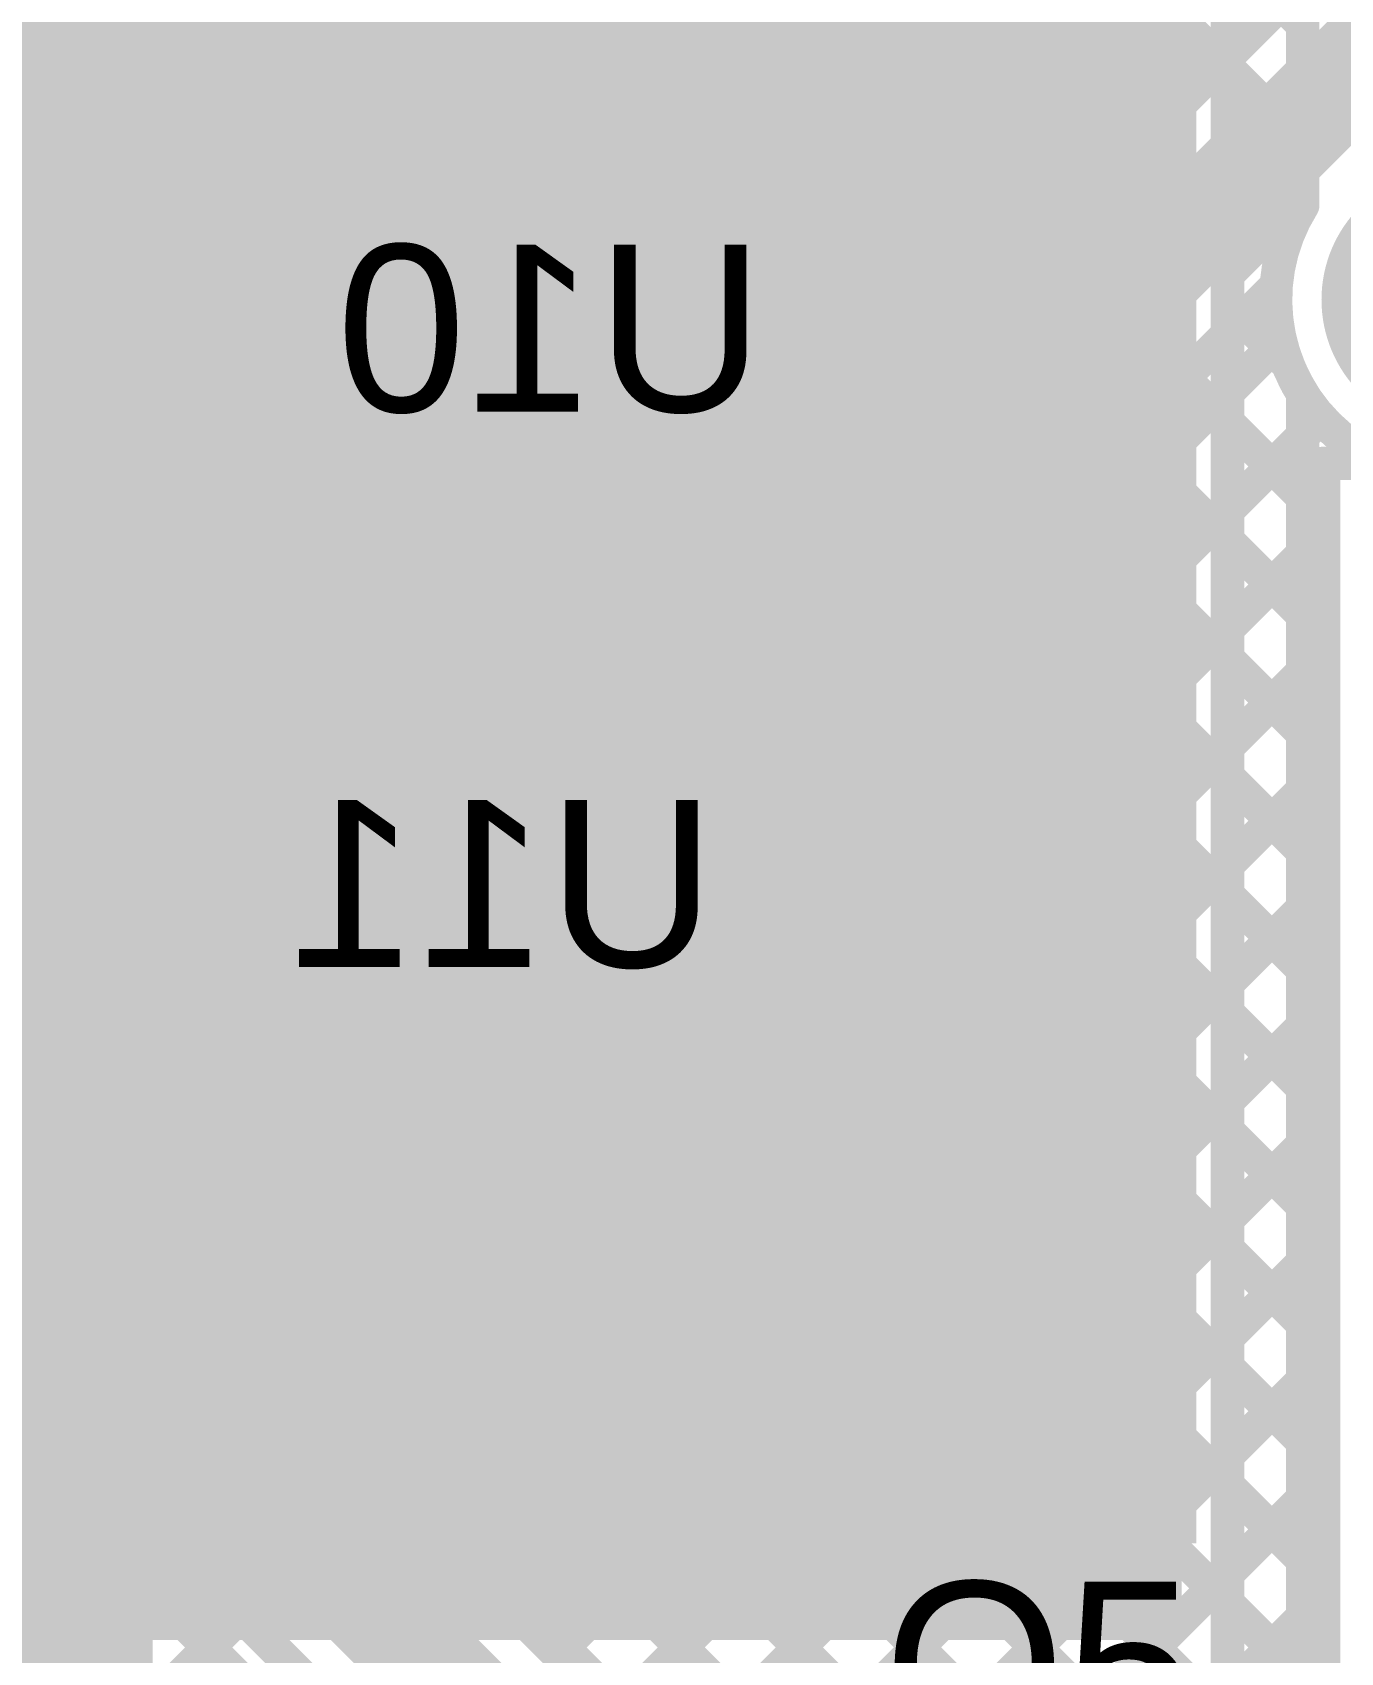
# Model space of a CAD drawing. Header units: millimetres. Extents: x 0 to 214, y 0 to 214.
# Drawn here: x 0.9809 to 1.2941, y 0.637 to 1.025 of the extents above; entities that cross this region are included whole.
import ezdxf

# ---------------------------------------------------------------- set-up
doc = ezdxf.new("R2010")
doc.units = ezdxf.units.MM
doc.header["$MEASUREMENT"] = 0
for name, color, linetype in [('BottomLayer', 5, 'Continuous'), ('BottomOverlay', 54, 'Continuous'), ('BottomPaste', 16, 'Continuous'), ('BottomSolder', 6, 'Continuous'), ('TopLayer', 1, 'Continuous'), ('TopOverlay', 2, 'Continuous'), ('TopPaste', 8, 'Continuous'), ('TopSolder', 216, 'Continuous'), ('ViaHoleLayer', 16, 'Continuous')]:
    doc.layers.add(name, color=color, linetype=linetype)
doc.styles.add('Arial', font='', dxfattribs={"height": 0.2})
doc.styles.get('Arial').set_extended_font_data('Arial')

# ---------------------------------------------------------------- blocks, each defined once
blk = doc.blocks.new('SOT_23_5_B_118')
at = {"layer": 'BottomLayer'}
for points in [[(-0.07283, 0.04921), (-0.02953, 0.04921), (-0.02953, 0.02559), (-0.07283, 0.02559)], [(0.02953, 0.04921), (0.07283, 0.04921), (0.07283, 0.02559), (0.02953, 0.02559)], [(-0.07283, 0.01181), (-0.02953, 0.01181), (-0.02953, -0.01181), (-0.07283, -0.01181)], [(-0.07283, -0.02559), (-0.02953, -0.02559), (-0.02953, -0.04921), (-0.07283, -0.04921)], [(0.02953, -0.02559), (0.07283, -0.02559), (0.07283, -0.04921), (0.02953, -0.04921)]]:
    blk.add_hatch(color=5, dxfattribs=at).paths.add_polyline_path(points)
at = {"layer": 'BottomPaste'}
for points in [[(-0.07283, 0.04921), (-0.02953, 0.04921), (-0.02953, 0.02559), (-0.07283, 0.02559)], [(0.02953, 0.04921), (0.07283, 0.04921), (0.07283, 0.02559), (0.02953, 0.02559)], [(-0.07283, 0.01181), (-0.02953, 0.01181), (-0.02953, -0.01181), (-0.07283, -0.01181)], [(-0.07283, -0.02559), (-0.02953, -0.02559), (-0.02953, -0.04921), (-0.07283, -0.04921)], [(0.02953, -0.02559), (0.07283, -0.02559), (0.07283, -0.04921), (0.02953, -0.04921)]]:
    blk.add_hatch(color=16, dxfattribs=at).paths.add_polyline_path(points)
at = {"layer": 'BottomSolder'}
for points in [[(-0.07683, 0.05321), (-0.02553, 0.05321), (-0.02553, 0.02159), (-0.07683, 0.02159)], [(0.02553, 0.05321), (0.07683, 0.05321), (0.07683, 0.02159), (0.02553, 0.02159)], [(-0.07683, 0.01581), (-0.02553, 0.01581), (-0.02553, -0.01581), (-0.07683, -0.01581)], [(-0.07683, -0.02159), (-0.02553, -0.02159), (-0.02553, -0.05321), (-0.07683, -0.05321)], [(0.02553, -0.02159), (0.07683, -0.02159), (0.07683, -0.05321), (0.02553, -0.05321)]]:
    blk.add_hatch(color=6, dxfattribs=at).paths.add_polyline_path(points)
at = {"layer": 'BottomOverlay', "const_width": 0.005}
for points in [[(0.02598, 0.0589), (-0.02945, 0.0589)], [(0.03465, 0.01646), (0.03465, -0.01732)], [(0.02598, -0.0589), (-0.02945, -0.0589)]]:
    blk.add_lwpolyline(points, dxfattribs=at)
at = {"layer": 'BottomOverlay'}
for points, const_width in [([(-0.0307, 0.0589, 1), (-0.0282, 0.0589, 1)], 0.0025), ([(0.02473, 0.0589, 1), (0.02723, 0.0589, 1)], 0.0025), ([(0.0334, 0.01646, 1), (0.0359, 0.01646, 1)], 0.0025), ([(0.0334, -0.01732, 1), (0.0359, -0.01732, 1)], 0.0025), ([(-0.0615, -0.0615, 1), (-0.06843, -0.0615, 1)], 0.01), ([(-0.07093, -0.0615, 1), (-0.06593, -0.0615, 1)], 0.005), ([(-0.064, -0.0615, 1), (-0.059, -0.0615, 1)], 0.005), ([(-0.0307, -0.0589, 1), (-0.0282, -0.0589, 1)], 0.0025), ([(0.02473, -0.0589, 1), (0.02723, -0.0589, 1)], 0.0025)]:
    blk.add_lwpolyline(points, format="xyb", close=True, dxfattribs=dict(at, const_width=const_width))
blk = doc.blocks.new('SOT_23_5_B_119')
at = {"layer": 'BottomLayer'}
for points in [[(-0.07283, 0.04921), (-0.02953, 0.04921), (-0.02953, 0.02559), (-0.07283, 0.02559)], [(0.02953, 0.04921), (0.07283, 0.04921), (0.07283, 0.02559), (0.02953, 0.02559)], [(-0.07283, 0.01181), (-0.02953, 0.01181), (-0.02953, -0.01181), (-0.07283, -0.01181)], [(-0.07283, -0.02559), (-0.02953, -0.02559), (-0.02953, -0.04921), (-0.07283, -0.04921)], [(0.02953, -0.02559), (0.07283, -0.02559), (0.07283, -0.04921), (0.02953, -0.04921)]]:
    blk.add_hatch(color=5, dxfattribs=at).paths.add_polyline_path(points)
at = {"layer": 'BottomPaste'}
for points in [[(-0.07283, 0.04921), (-0.02953, 0.04921), (-0.02953, 0.02559), (-0.07283, 0.02559)], [(0.02953, 0.04921), (0.07283, 0.04921), (0.07283, 0.02559), (0.02953, 0.02559)], [(-0.07283, 0.01181), (-0.02953, 0.01181), (-0.02953, -0.01181), (-0.07283, -0.01181)], [(-0.07283, -0.02559), (-0.02953, -0.02559), (-0.02953, -0.04921), (-0.07283, -0.04921)], [(0.02953, -0.02559), (0.07283, -0.02559), (0.07283, -0.04921), (0.02953, -0.04921)]]:
    blk.add_hatch(color=16, dxfattribs=at).paths.add_polyline_path(points)
at = {"layer": 'BottomSolder'}
for points in [[(-0.07683, 0.05321), (-0.02553, 0.05321), (-0.02553, 0.02159), (-0.07683, 0.02159)], [(0.02553, 0.05321), (0.07683, 0.05321), (0.07683, 0.02159), (0.02553, 0.02159)], [(-0.07683, 0.01581), (-0.02553, 0.01581), (-0.02553, -0.01581), (-0.07683, -0.01581)], [(-0.07683, -0.02159), (-0.02553, -0.02159), (-0.02553, -0.05321), (-0.07683, -0.05321)], [(0.02553, -0.02159), (0.07683, -0.02159), (0.07683, -0.05321), (0.02553, -0.05321)]]:
    blk.add_hatch(color=6, dxfattribs=at).paths.add_polyline_path(points)
at = {"layer": 'BottomOverlay', "const_width": 0.005}
for points in [[(0.02598, 0.0589), (-0.02945, 0.0589)], [(0.03465, 0.01646), (0.03465, -0.01732)], [(0.02598, -0.0589), (-0.02945, -0.0589)]]:
    blk.add_lwpolyline(points, dxfattribs=at)
at = {"layer": 'BottomOverlay'}
for points, const_width in [([(-0.0307, 0.0589, 1), (-0.0282, 0.0589, 1)], 0.0025), ([(0.02473, 0.0589, 1), (0.02723, 0.0589, 1)], 0.0025), ([(0.0334, 0.01646, 1), (0.0359, 0.01646, 1)], 0.0025), ([(0.0334, -0.01732, 1), (0.0359, -0.01732, 1)], 0.0025), ([(-0.0615, -0.0615, 1), (-0.06843, -0.0615, 1)], 0.01), ([(-0.07093, -0.0615, 1), (-0.06593, -0.0615, 1)], 0.005), ([(-0.064, -0.0615, 1), (-0.059, -0.0615, 1)], 0.005), ([(-0.0307, -0.0589, 1), (-0.0282, -0.0589, 1)], 0.0025), ([(0.02473, -0.0589, 1), (0.02723, -0.0589, 1)], 0.0025)]:
    blk.add_lwpolyline(points, format="xyb", close=True, dxfattribs=dict(at, const_width=const_width))
blk = doc.blocks.new('SOT_23_5_B_120')
at = {"layer": 'BottomLayer'}
for points in [[(-0.07283, 0.04921), (-0.02953, 0.04921), (-0.02953, 0.02559), (-0.07283, 0.02559)], [(0.02953, 0.04921), (0.07283, 0.04921), (0.07283, 0.02559), (0.02953, 0.02559)], [(-0.07283, 0.01181), (-0.02953, 0.01181), (-0.02953, -0.01181), (-0.07283, -0.01181)], [(-0.07283, -0.02559), (-0.02953, -0.02559), (-0.02953, -0.04921), (-0.07283, -0.04921)], [(0.02953, -0.02559), (0.07283, -0.02559), (0.07283, -0.04921), (0.02953, -0.04921)]]:
    blk.add_hatch(color=5, dxfattribs=at).paths.add_polyline_path(points)
at = {"layer": 'BottomPaste'}
for points in [[(-0.07283, 0.04921), (-0.02953, 0.04921), (-0.02953, 0.02559), (-0.07283, 0.02559)], [(0.02953, 0.04921), (0.07283, 0.04921), (0.07283, 0.02559), (0.02953, 0.02559)], [(-0.07283, 0.01181), (-0.02953, 0.01181), (-0.02953, -0.01181), (-0.07283, -0.01181)], [(-0.07283, -0.02559), (-0.02953, -0.02559), (-0.02953, -0.04921), (-0.07283, -0.04921)], [(0.02953, -0.02559), (0.07283, -0.02559), (0.07283, -0.04921), (0.02953, -0.04921)]]:
    blk.add_hatch(color=16, dxfattribs=at).paths.add_polyline_path(points)
at = {"layer": 'BottomSolder'}
for points in [[(-0.07683, 0.05321), (-0.02553, 0.05321), (-0.02553, 0.02159), (-0.07683, 0.02159)], [(0.02553, 0.05321), (0.07683, 0.05321), (0.07683, 0.02159), (0.02553, 0.02159)], [(-0.07683, 0.01581), (-0.02553, 0.01581), (-0.02553, -0.01581), (-0.07683, -0.01581)], [(-0.07683, -0.02159), (-0.02553, -0.02159), (-0.02553, -0.05321), (-0.07683, -0.05321)], [(0.02553, -0.02159), (0.07683, -0.02159), (0.07683, -0.05321), (0.02553, -0.05321)]]:
    blk.add_hatch(color=6, dxfattribs=at).paths.add_polyline_path(points)
at = {"layer": 'BottomOverlay', "const_width": 0.005}
for points in [[(0.02598, 0.0589), (-0.02945, 0.0589)], [(0.03465, 0.01646), (0.03465, -0.01732)], [(0.02598, -0.0589), (-0.02945, -0.0589)]]:
    blk.add_lwpolyline(points, dxfattribs=at)
at = {"layer": 'BottomOverlay'}
for points, const_width in [([(-0.0307, 0.0589, 1), (-0.0282, 0.0589, 1)], 0.0025), ([(0.02473, 0.0589, 1), (0.02723, 0.0589, 1)], 0.0025), ([(0.0334, 0.01646, 1), (0.0359, 0.01646, 1)], 0.0025), ([(0.0334, -0.01732, 1), (0.0359, -0.01732, 1)], 0.0025), ([(-0.0615, -0.0615, 1), (-0.06843, -0.0615, 1)], 0.01), ([(-0.07093, -0.0615, 1), (-0.06593, -0.0615, 1)], 0.005), ([(-0.064, -0.0615, 1), (-0.059, -0.0615, 1)], 0.005), ([(-0.0307, -0.0589, 1), (-0.0282, -0.0589, 1)], 0.0025), ([(0.02473, -0.0589, 1), (0.02723, -0.0589, 1)], 0.0025)]:
    blk.add_lwpolyline(points, format="xyb", close=True, dxfattribs=dict(at, const_width=const_width))
blk = doc.blocks.new('D2P___249')
at = {"layer": 'TopLayer'}
blk.add_hatch(color=1, dxfattribs=at).paths.add_polyline_path([(-0.225, 0.38504), (0.225, 0.38504), (0.225, 0.03504), (-0.225, 0.03504)])
at = {"layer": 'TopPaste'}
blk.add_hatch(color=8, dxfattribs=at).paths.add_polyline_path([(-0.225, 0.38504), (0.225, 0.38504), (0.225, 0.03504), (-0.225, 0.03504)])
at = {"layer": 'TopSolder'}
blk.add_hatch(color=216, dxfattribs=at).paths.add_polyline_path([(-0.229, 0.38904), (0.229, 0.38904), (0.229, 0.03104), (-0.229, 0.03104)])
blk = doc.blocks.new('PMEG045V100EPD_B_263')
at = {"layer": 'BottomOverlay'}
blk.add_hatch(color=54, dxfattribs=at).paths.add_polyline_path([(-0.084, 0.1879), (0.086, 0.1879), (0.086, 0.2909), (-0.084, 0.2909)])
at = {"layer": 'BottomOverlay', "const_width": 0.005}
for points in [[(-0.084, 0.291), (0.086, 0.291)], [(0.086, -0.08178), (0.086, 0.291)]]:
    blk.add_lwpolyline(points, dxfattribs=at)
at = {"layer": 'BottomOverlay', "const_width": 0.0025}
blk.add_lwpolyline([(0.08475, 0.291, 1), (0.08725, 0.291, 1)], format="xyb", close=True, dxfattribs=at)
blk.add_lwpolyline([(0.08475, 0.291, 1), (0.08725, 0.291, 1)], format="xyb", close=True, dxfattribs=at)

msp = doc.modelspace()

# ---------------------------------------------------------------- hatches: boundary and pattern name
at = {"layer": 'BottomLayer'}
h = msp.add_hatch(color=5, dxfattribs=at)
edge = h.paths.add_edge_path()
edge.add_arc((1.07154, 1.01477), 0.01181, 0, 360)
h = msp.add_hatch(color=5, dxfattribs=at)
edge = h.paths.add_edge_path()
edge.add_arc((1.321, 0.961), 0.0315, 0, 360)
h = msp.add_hatch(color=5, dxfattribs=at)
edge = h.paths.add_edge_path()
edge.add_arc((1.07154, 0.87827), 0.01181, 0, 360)
h = msp.add_hatch(color=5, dxfattribs=at)
edge = h.paths.add_edge_path()
edge.add_arc((1.07154, 0.74177), 0.01181, 0, 360)
at = {"layer": 'BottomSolder'}
h = msp.add_hatch(color=6, dxfattribs=at)
edge = h.paths.add_edge_path()
edge.add_arc((1.07154, 1.01477), 0.00991, 0, 360)
h = msp.add_hatch(color=6, dxfattribs=at)
edge = h.paths.add_edge_path()
edge.add_arc((1.07154, 0.87827), 0.00991, 0, 360)
h = msp.add_hatch(color=6, dxfattribs=at)
edge = h.paths.add_edge_path()
edge.add_arc((1.07154, 0.74177), 0.00991, 0, 360)
at = {"layer": 'TopLayer'}
msp.add_hatch(color=1, dxfattribs=at).paths.add_polyline_path([(0.896, 0.64), (1.256, 0.64), (1.256, 1.592), (0.896, 1.592)])
h = msp.add_hatch(color=1, dxfattribs=at)
edge = h.paths.add_edge_path()
edge.add_arc((1.07154, 1.01477), 0.01181, 0, 360)
h = msp.add_hatch(color=1, dxfattribs=at)
edge = h.paths.add_edge_path()
edge.add_arc((1.321, 0.961), 0.0315, 0, 360)
h = msp.add_hatch(color=1, dxfattribs=at)
edge = h.paths.add_edge_path()
edge.add_arc((1.07154, 0.87827), 0.01181, 0, 360)
h = msp.add_hatch(color=1, dxfattribs=at)
edge = h.paths.add_edge_path()
edge.add_arc((1.07154, 0.74177), 0.01181, 0, 360)
at = {"layer": 'TopSolder'}
h = msp.add_hatch(color=216, dxfattribs=at)
edge = h.paths.add_edge_path()
edge.add_arc((1.07154, 1.01477), 0.00991, 0, 360)
h = msp.add_hatch(color=216, dxfattribs=at)
edge = h.paths.add_edge_path()
edge.add_arc((1.07154, 0.87827), 0.00991, 0, 360)
h = msp.add_hatch(color=216, dxfattribs=at)
edge = h.paths.add_edge_path()
edge.add_arc((1.07154, 0.74177), 0.00991, 0, 360)
at = {"layer": 'ViaHoleLayer'}
h = msp.add_hatch(color=16, dxfattribs=at)
edge = h.paths.add_edge_path()
edge.add_arc((1.07154, 1.01477), 0.00591, 0, 360)
h = msp.add_hatch(color=16, dxfattribs=at)
edge = h.paths.add_edge_path()
edge.add_arc((1.07154, 0.87827), 0.00591, 0, 360)
h = msp.add_hatch(color=16, dxfattribs=at)
edge = h.paths.add_edge_path()
edge.add_arc((1.07154, 0.74177), 0.00591, 0, 360)

# ---------------------------------------------------------------- linework, layer by layer
at = {"layer": 'BottomLayer'}
for points, const_width in [([(1.09618, 1.02247), (1.5525, 1.47879)], 0.008), ([(1.05898, 0.95698), (1.5525, 1.45051)], 0.008), ([(1.06094, 0.93917), (1.5525, 1.43073)], 0.008), ([(1.07067, 0.91567), (1.576, 1.421)], 0.025), ([(1.08731, 0.89907), (1.5926, 1.40437)], 0.008), ([(1.09709, 0.88196), (1.6045, 1.38937)], 0.008), ([(1.05898, 0.81556), (1.6045, 1.36108)], 0.008), ([(1.06089, 0.77989), (1.628, 1.347)], 0.025), ([(1.05898, 0.81121), (1.6045, 1.35673)], 0.008), ([(0.98114, 0.76953), (0.98114, 1.13517)], 0.012), ([(1.11432, 1.05609), (1.14609, 1.02432)], 0.008), ([(1.23589, 1.04766), (1.26566, 1.01789)], 0.008), ([(1.10018, 1.04195), (1.13195, 1.01018)], 0.008), ([(1.22175, 1.03352), (1.25152, 1.00375)], 0.008), ([(1.02632, 1.01477), (1.07154, 1.01477)], 0.02), ([(1.09729, 1.01656), (1.11781, 0.99604)], 0.008), ([(1.20761, 1.01938), (1.23738, 0.98961)], 0.008), ([(1.02632, 0.99296), (1.02632, 1.01477)], 0.01), ([(1.07154, 1.01477), (1.09335, 1.01477)], 0.01), ([(1.07154, 0.99296), (1.07154, 1.01477)], 0.01), ([(1.19347, 1.00523), (1.22323, 0.97547)], 0.008), ([(1.08941, 0.99615), (1.10366, 0.9819)], 0.008), ([(1.0496, 0.97589), (1.06384, 0.99013)], 0.008), ([(1.17932, 0.99109), (1.20909, 0.96132)], 0.008), ([(0.99814, 0.98896), (1.06198, 0.98896)], 0.008), ([(0.99814, 0.981), (1.0061, 0.98896)], 0.008), ([(0.99814, 0.97589), (0.99814, 0.98896)], 0.008), ([(1.01175, 0.98896), (1.02482, 0.97589)], 0.008), ([(1.02131, 0.97589), (1.03439, 0.98896)], 0.008), ([(1.04003, 0.98896), (1.05311, 0.97589)], 0.008), ([(1.06809, 0.98919), (1.08952, 0.96776)], 0.008), ([(0.99814, 0.97589), (1.05898, 0.97589)], 0.008), ([(1.05311, 0.97589), (1.05898, 0.97002)], 0.008), ([(1.05898, 0.93917), (1.05898, 0.97589)], 0.008), ([(1.16518, 0.97695), (1.19495, 0.94718)], 0.008), ([(1.05898, 0.97002), (1.07538, 0.95361)], 0.008), ([(1.08029, 0.76605), (1.27864, 0.96441)], 0.008), ([(1.15104, 0.96281), (1.18081, 0.93304)], 0.008), ([(1.27061, 0.95638), (1.2814, 0.94559)], 0.008), ([(1.08903, 0.76076), (1.27961, 0.95135)], 0.008), ([(1.1369, 0.94866), (1.16666, 0.9189)], 0.008), ([(1.05898, 0.94173), (1.06124, 0.93947)], 0.008), ([(1.25647, 0.94223), (1.285, 0.9137)], 0.008), ([(1.285, 0.61391), (1.285, 0.93842)], 0.008), ([(1.12276, 0.93452), (1.15252, 0.90476)], 0.008), ([(1.09733, 0.74078), (1.285, 0.92845)], 0.008), ([(1.24232, 0.92809), (1.285, 0.88542)], 0.008), ([(1.02632, 0.91567), (1.07067, 0.91567)], 0.025), ([(1.10861, 0.92038), (1.13838, 0.89061)], 0.008), ([(1.22818, 0.91395), (1.285, 0.85713)], 0.008), ([(1.09447, 0.90624), (1.12424, 0.87647)], 0.008), ([(1.06404, 0.6792), (1.285, 0.90016)], 0.008), ([(1.21404, 0.89981), (1.285, 0.82885)], 0.008), ([(1.1999, 0.88566), (1.285, 0.80056)], 0.008), ([(1.02632, 0.87827), (1.07154, 0.87827)], 0.02), ([(1.02632, 0.85646), (1.02632, 0.87827)], 0.01), ([(1.07154, 0.87827), (1.09335, 0.87827)], 0.01), ([(1.07154, 0.85646), (1.07154, 0.87827)], 0.01), ([(1.09718, 0.87525), (1.1101, 0.86233)], 0.008), ([(1.07818, 0.66506), (1.285, 0.87188)], 0.008), ([(1.18576, 0.87152), (1.285, 0.77228)], 0.008), ([(1.06198, 0.85388), (1.08181, 0.83405)], 0.008), ([(1.08674, 0.85741), (1.09595, 0.84819)], 0.008), ([(1.17161, 0.85738), (1.285, 0.74399)], 0.008), ([(0.99814, 0.85246), (1.06198, 0.85246)], 0.008), ([(0.99814, 0.83958), (1.01102, 0.85246)], 0.008), ([(0.99814, 0.83939), (0.99814, 0.85246)], 0.008), ([(1.00683, 0.85246), (1.0199, 0.83939)], 0.008), ([(1.02623, 0.83939), (1.03931, 0.85246)], 0.008), ([(1.03511, 0.85246), (1.04819, 0.83939)], 0.008), ([(1.05452, 0.83939), (1.06786, 0.85272)], 0.008), ([(1.09232, 0.65091), (1.285, 0.84359)], 0.008), ([(1.15747, 0.84324), (1.285, 0.71571)], 0.008), ([(0.99814, 0.83939), (1.05898, 0.83939)], 0.008), ([(1.05898, 0.81121), (1.05898, 0.83939)], 0.008), ([(1.05898, 0.8286), (1.06767, 0.8199)], 0.008), ([(1.14333, 0.8291), (1.285, 0.68743)], 0.008), ([(1.10646, 0.63677), (1.285, 0.81531)], 0.008), ([(1.12919, 0.81495), (1.285, 0.65914)], 0.008), ([(1.11505, 0.80081), (1.285, 0.63086)], 0.008), ([(1.02704, 0.77989), (1.06089, 0.77989)], 0.025), ([(1.1009, 0.78667), (1.27933, 0.60824)], 0.008), ([(1.1206, 0.62263), (1.285, 0.78703)], 0.008), ([(1.02632, 0.77917), (1.02704, 0.77989)], 0.015), ([(1.08676, 0.77253), (1.26519, 0.5941)], 0.008), ([(0.95613, 0.74452), (0.98114, 0.76953)], 0.012), ([(1.13475, 0.60849), (1.285, 0.75874)], 0.008), ([(0.96817, 0.73252), (0.99067, 0.75501)], 0.008), ([(0.99067, 0.71596), (0.99067, 0.75501)], 0.008), ([(0.93592, 0.6925), (0.99067, 0.74725)], 0.008), ([(1.02632, 0.74177), (1.07154, 0.74177)], 0.02), ([(0.97676, 0.74111), (0.99067, 0.7272)], 0.008), ([(0.99467, 0.74177), (1.02632, 0.74177)], 0.01), ([(1.02632, 0.71996), (1.02632, 0.74177)], 0.01), ([(1.07154, 0.74177), (1.09335, 0.74177)], 0.01), ([(1.07154, 0.71996), (1.07154, 0.74177)], 0.01), ([(1.09635, 0.73465), (1.25105, 0.57996)], 0.008), ([(1.14889, 0.59435), (1.285, 0.73046)], 0.008), ([(0.96127, 0.72831), (0.99708, 0.6925)], 0.008), ([(0.9642, 0.6925), (0.99067, 0.71897)], 0.008), ([(1.08371, 0.71901), (1.2369, 0.56582)], 0.008), ([(0.99067, 0.71596), (1.06198, 0.71596)], 0.008), ([(0.99248, 0.6925), (1.01594, 0.71596)], 0.008), ([(1.00191, 0.71596), (1.02537, 0.6925)], 0.008), ([(1.02077, 0.6925), (1.04423, 0.71596)], 0.008), ([(1.03019, 0.71596), (1.20862, 0.53753)], 0.008), ([(1.04799, 0.69144), (1.07253, 0.71598)], 0.008), ([(1.05848, 0.71596), (1.22276, 0.55167)], 0.008), ([(1.16303, 0.5802), (1.285, 0.70217)], 0.008), ([(0.92773, 0.6925), (1.041, 0.6925)], 0.008), ([(1.05763, 0.6856), (1.18162, 0.56162)], 0.008), ([(0.918, 0.669), (1.041, 0.669)], 0.025), ([(1.041, 0.669), (1.165, 0.545)], 0.025), ([(1.17717, 0.56606), (1.285, 0.67389)], 0.008), ([(0.918, 0.6455), (1.03127, 0.6455)], 0.008), ([(0.95668, 0.60012), (1.00205, 0.6455)], 0.008), ([(0.98496, 0.60012), (1.03034, 0.6455)], 0.008), ([(0.98751, 0.6455), (1.15205, 0.48096)], 0.008), ([(1.0158, 0.6455), (1.16619, 0.4951)], 0.008), ([(1.03127, 0.6455), (1.14838, 0.52838)], 0.008), ([(1.18819, 0.5488), (1.285, 0.6456)], 0.008)]:
    msp.add_lwpolyline(points, dxfattribs=dict(at, const_width=const_width))
at = {"layer": 'BottomLayer', "const_width": 0.008}
for points in [[(1.0902, 1.03261, -0.193129), (1.09735, 1.01477)], [(1.09735, 1.01477, -0.530344), (1.06198, 0.9908)], [(1.285, 0.93842, -0.161501), (1.27864, 0.96441)], [(1.0871, 0.89887, -0.235173), (1.09735, 0.87827)], [(1.09735, 0.87827, -0.530344), (1.06198, 0.8543)], [(1.08029, 0.76605, -0.316222), (1.09735, 0.74177)], [(1.09735, 0.74177, -0.530344), (1.06198, 0.7178)], [(1.041, 0.6925, -0.198912), (1.05762, 0.68562)], [(1.041, 0.6925, -0.199188), (1.05763, 0.6856)]]:
    msp.add_lwpolyline(points, format="xyb", dxfattribs=at)
at = {"layer": 'BottomLayer'}
for points, const_width in [([(1.14409, 1.02432, 1), (1.14809, 1.02432, 1)], 0.004), ([(1.02132, 1.01477, 1), (1.03132, 1.01477, 1)], 0.01), ([(1.06654, 1.01477, 1), (1.07654, 1.01477, 1)], 0.01), ([(1.09418, 1.02247, 1), (1.09818, 1.02247, 1)], 0.004), ([(1.09529, 1.01656, 1), (1.09929, 1.01656, 1)], 0.004), ([(1.20561, 1.01938, 1), (1.20961, 1.01938, 1)], 0.004), ([(1.26366, 1.01789, 1), (1.26766, 1.01789, 1)], 0.004), ([(1.02382, 1.01477, 1), (1.02882, 1.01477, 1)], 0.005), ([(1.06904, 1.01477, 1), (1.07404, 1.01477, 1)], 0.005), ([(1.06904, 1.01477, 1), (1.07404, 1.01477, 1)], 0.005), ([(1.09085, 1.01477, 1), (1.09585, 1.01477, 1)], 0.005), ([(1.09535, 1.01477, 1), (1.09935, 1.01477, 1)], 0.004), ([(1.09535, 1.01477, 1), (1.09935, 1.01477, 1)], 0.004), ([(1.12995, 1.01018, 1), (1.13395, 1.01018, 1)], 0.004), ([(1.19147, 1.00523, 1), (1.19547, 1.00523, 1)], 0.004), ([(1.24952, 1.00375, 1), (1.25352, 1.00375, 1)], 0.004), ([(1.02382, 0.99296, 1), (1.02882, 0.99296, 1)], 0.005), ([(1.06904, 0.99296, 1), (1.07404, 0.99296, 1)], 0.005), ([(1.08741, 0.99615, 1), (1.09141, 0.99615, 1)], 0.004), ([(1.11581, 0.99604, 1), (1.11981, 0.99604, 1)], 0.004), ([(1.05998, 0.9908, 1), (1.06398, 0.9908, 1)], 0.004), ([(1.06184, 0.99013, 1), (1.06584, 0.99013, 1)], 0.004), ([(1.17732, 0.99109, 1), (1.18132, 0.99109, 1)], 0.004), ([(1.23538, 0.98961, 1), (1.23938, 0.98961, 1)], 0.004), ([(0.99614, 0.98896, 1), (1.00014, 0.98896, 1)], 0.004), ([(0.99614, 0.98896, 1), (1.00014, 0.98896, 1)], 0.004), ([(1.0041, 0.98896, 1), (1.0081, 0.98896, 1)], 0.004), ([(1.00975, 0.98896, 1), (1.01375, 0.98896, 1)], 0.004), ([(1.03239, 0.98896, 1), (1.03639, 0.98896, 1)], 0.004), ([(1.03803, 0.98896, 1), (1.04203, 0.98896, 1)], 0.004), ([(1.05998, 0.98896, 1), (1.06398, 0.98896, 1)], 0.004), ([(1.06609, 0.98919, 1), (1.07009, 0.98919, 1)], 0.004), ([(1.10166, 0.9819, 1), (1.10566, 0.9819, 1)], 0.004), ([(0.99614, 0.981, 1), (1.00014, 0.981, 1)], 0.004), ([(0.99614, 0.97589, 1), (1.00014, 0.97589, 1)], 0.004), ([(0.99614, 0.97589, 1), (1.00014, 0.97589, 1)], 0.004), ([(1.01931, 0.97589, 1), (1.02331, 0.97589, 1)], 0.004), ([(1.02282, 0.97589, 1), (1.02682, 0.97589, 1)], 0.004), ([(1.0476, 0.97589, 1), (1.0516, 0.97589, 1)], 0.004), ([(1.05111, 0.97589, 1), (1.05511, 0.97589, 1)], 0.004), ([(1.05111, 0.97589, 1), (1.05511, 0.97589, 1)], 0.004), ([(1.05698, 0.97589, 1), (1.06098, 0.97589, 1)], 0.004), ([(1.05698, 0.97589, 1), (1.06098, 0.97589, 1)], 0.004), ([(1.16318, 0.97695, 1), (1.16718, 0.97695, 1)], 0.004), ([(1.22123, 0.97547, 1), (1.22523, 0.97547, 1)], 0.004), ([(1.05698, 0.97002, 1), (1.06098, 0.97002, 1)], 0.004), ([(1.05698, 0.97002, 1), (1.06098, 0.97002, 1)], 0.004), ([(1.08752, 0.96776, 1), (1.09152, 0.96776, 1)], 0.004), ([(1.14904, 0.96281, 1), (1.15304, 0.96281, 1)], 0.004), ([(1.27664, 0.96441, 1), (1.28064, 0.96441, 1)], 0.004), ([(1.27664, 0.96441, 1), (1.28064, 0.96441, 1)], 0.004), ([(1.20709, 0.96132, 1), (1.21109, 0.96132, 1)], 0.004), ([(1.05698, 0.95698, 1), (1.06098, 0.95698, 1)], 0.004), ([(1.26861, 0.95638, 1), (1.27261, 0.95638, 1)], 0.004), ([(1.07338, 0.95361, 1), (1.07738, 0.95361, 1)], 0.004), ([(1.27761, 0.95135, 1), (1.28161, 0.95135, 1)], 0.004), ([(1.1349, 0.94866, 1), (1.1389, 0.94866, 1)], 0.004), ([(1.19295, 0.94718, 1), (1.19695, 0.94718, 1)], 0.004), ([(1.2794, 0.94559, 1), (1.2834, 0.94559, 1)], 0.004), ([(1.05698, 0.94173, 1), (1.06098, 0.94173, 1)], 0.004), ([(1.05698, 0.93917, 1), (1.06098, 0.93917, 1)], 0.004), ([(1.05894, 0.93917, 1), (1.06294, 0.93917, 1)], 0.004), ([(1.05924, 0.93947, 1), (1.06324, 0.93947, 1)], 0.004), ([(1.25447, 0.94223, 1), (1.25847, 0.94223, 1)], 0.004), ([(1.283, 0.93842, 1), (1.287, 0.93842, 1)], 0.004), ([(1.283, 0.93842, 1), (1.287, 0.93842, 1)], 0.004), ([(1.12076, 0.93452, 1), (1.12476, 0.93452, 1)], 0.004), ([(1.17881, 0.93304, 1), (1.18281, 0.93304, 1)], 0.004), ([(1.24032, 0.92809, 1), (1.24432, 0.92809, 1)], 0.004), ([(1.283, 0.92845, 1), (1.287, 0.92845, 1)], 0.004), ([(1.02007, 0.91567, 1), (1.03257, 0.91567, 1)], 0.0125), ([(1.06442, 0.91567, 1), (1.07692, 0.91567, 1)], 0.0125), ([(1.06442, 0.91567, 1), (1.07692, 0.91567, 1)], 0.0125), ([(1.10661, 0.92038, 1), (1.11061, 0.92038, 1)], 0.004), ([(1.16466, 0.9189, 1), (1.16866, 0.9189, 1)], 0.004), ([(1.22618, 0.91395, 1), (1.23018, 0.91395, 1)], 0.004), ([(1.283, 0.9137, 1), (1.287, 0.9137, 1)], 0.004), ([(1.09247, 0.90624, 1), (1.09647, 0.90624, 1)], 0.004), ([(1.15052, 0.90476, 1), (1.15452, 0.90476, 1)], 0.004), ([(1.283, 0.90016, 1), (1.287, 0.90016, 1)], 0.004), ([(1.0851, 0.89887, 1), (1.0891, 0.89887, 1)], 0.004), ([(1.08531, 0.89907, 1), (1.08931, 0.89907, 1)], 0.004), ([(1.21204, 0.89981, 1), (1.21604, 0.89981, 1)], 0.004), ([(1.13638, 0.89061, 1), (1.14038, 0.89061, 1)], 0.004), ([(1.1979, 0.88566, 1), (1.2019, 0.88566, 1)], 0.004), ([(1.283, 0.88542, 1), (1.287, 0.88542, 1)], 0.004), ([(1.02132, 0.87827, 1), (1.03132, 0.87827, 1)], 0.01), ([(1.06654, 0.87827, 1), (1.07654, 0.87827, 1)], 0.01), ([(1.09509, 0.88196, 1), (1.09909, 0.88196, 1)], 0.004), ([(1.02382, 0.87827, 1), (1.02882, 0.87827, 1)], 0.005), ([(1.06904, 0.87827, 1), (1.07404, 0.87827, 1)], 0.005), ([(1.06904, 0.87827, 1), (1.07404, 0.87827, 1)], 0.005), ([(1.09085, 0.87827, 1), (1.09585, 0.87827, 1)], 0.005), ([(1.09535, 0.87827, 1), (1.09935, 0.87827, 1)], 0.004), ([(1.09535, 0.87827, 1), (1.09935, 0.87827, 1)], 0.004), ([(1.09518, 0.87525, 1), (1.09918, 0.87525, 1)], 0.004), ([(1.12224, 0.87647, 1), (1.12624, 0.87647, 1)], 0.004), ([(1.18376, 0.87152, 1), (1.18776, 0.87152, 1)], 0.004), ([(1.283, 0.87188, 1), (1.287, 0.87188, 1)], 0.004), ([(1.1081, 0.86233, 1), (1.1121, 0.86233, 1)], 0.004), ([(1.02382, 0.85646, 1), (1.02882, 0.85646, 1)], 0.005), ([(1.06904, 0.85646, 1), (1.07404, 0.85646, 1)], 0.005), ([(1.05998, 0.8543, 1), (1.06398, 0.8543, 1)], 0.004), ([(1.05998, 0.85388, 1), (1.06398, 0.85388, 1)], 0.004), ([(1.08474, 0.85741, 1), (1.08874, 0.85741, 1)], 0.004), ([(1.16961, 0.85738, 1), (1.17361, 0.85738, 1)], 0.004), ([(1.283, 0.85713, 1), (1.287, 0.85713, 1)], 0.004), ([(0.99614, 0.85246, 1), (1.00014, 0.85246, 1)], 0.004), ([(0.99614, 0.85246, 1), (1.00014, 0.85246, 1)], 0.004), ([(1.00483, 0.85246, 1), (1.00883, 0.85246, 1)], 0.004), ([(1.00902, 0.85246, 1), (1.01302, 0.85246, 1)], 0.004), ([(1.03311, 0.85246, 1), (1.03711, 0.85246, 1)], 0.004), ([(1.03731, 0.85246, 1), (1.04131, 0.85246, 1)], 0.004), ([(1.05998, 0.85246, 1), (1.06398, 0.85246, 1)], 0.004), ([(1.06586, 0.85272, 1), (1.06986, 0.85272, 1)], 0.004), ([(1.09395, 0.84819, 1), (1.09795, 0.84819, 1)], 0.004), ([(1.15547, 0.84324, 1), (1.15947, 0.84324, 1)], 0.004), ([(1.283, 0.84359, 1), (1.287, 0.84359, 1)], 0.004), ([(0.99614, 0.83958, 1), (1.00014, 0.83958, 1)], 0.004), ([(0.99614, 0.83939, 1), (1.00014, 0.83939, 1)], 0.004), ([(0.99614, 0.83939, 1), (1.00014, 0.83939, 1)], 0.004), ([(1.0179, 0.83939, 1), (1.0219, 0.83939, 1)], 0.004), ([(1.02423, 0.83939, 1), (1.02823, 0.83939, 1)], 0.004), ([(1.04619, 0.83939, 1), (1.05019, 0.83939, 1)], 0.004), ([(1.05252, 0.83939, 1), (1.05652, 0.83939, 1)], 0.004), ([(1.05698, 0.83939, 1), (1.06098, 0.83939, 1)], 0.004), ([(1.05698, 0.83939, 1), (1.06098, 0.83939, 1)], 0.004), ([(1.07981, 0.83405, 1), (1.08381, 0.83405, 1)], 0.004), ([(1.05698, 0.8286, 1), (1.06098, 0.8286, 1)], 0.004), ([(1.14133, 0.8291, 1), (1.14533, 0.8291, 1)], 0.004), ([(1.283, 0.82885, 1), (1.287, 0.82885, 1)], 0.004), ([(1.06567, 0.8199, 1), (1.06967, 0.8199, 1)], 0.004), ([(1.05698, 0.81556, 1), (1.06098, 0.81556, 1)], 0.004), ([(1.12719, 0.81495, 1), (1.13119, 0.81495, 1)], 0.004), ([(1.283, 0.81531, 1), (1.287, 0.81531, 1)], 0.004), ([(1.05698, 0.81121, 1), (1.06098, 0.81121, 1)], 0.004), ([(1.05698, 0.81121, 1), (1.06098, 0.81121, 1)], 0.004), ([(1.11305, 0.80081, 1), (1.11705, 0.80081, 1)], 0.004), ([(1.283, 0.80056, 1), (1.287, 0.80056, 1)], 0.004), ([(1.02079, 0.77989, 1), (1.03329, 0.77989, 1)], 0.0125), ([(1.05464, 0.77989, 1), (1.06714, 0.77989, 1)], 0.0125), ([(1.05464, 0.77989, 1), (1.06714, 0.77989, 1)], 0.0125), ([(1.0989, 0.78667, 1), (1.1029, 0.78667, 1)], 0.004), ([(1.283, 0.78703, 1), (1.287, 0.78703, 1)], 0.004), ([(1.02257, 0.77917, 1), (1.03007, 0.77917, 1)], 0.0075), ([(1.02329, 0.77989, 1), (1.03079, 0.77989, 1)], 0.0075), ([(1.08476, 0.77253, 1), (1.08876, 0.77253, 1)], 0.004), ([(1.283, 0.77228, 1), (1.287, 0.77228, 1)], 0.004), ([(0.97814, 0.76953, 1), (0.98414, 0.76953, 1)], 0.006), ([(0.97814, 0.76953, 1), (0.98414, 0.76953, 1)], 0.006), ([(1.07829, 0.76605, 1), (1.08229, 0.76605, 1)], 0.004), ([(1.07829, 0.76605, 1), (1.08229, 0.76605, 1)], 0.004), ([(1.08703, 0.76076, 1), (1.09103, 0.76076, 1)], 0.004), ([(1.283, 0.75874, 1), (1.287, 0.75874, 1)], 0.004), ([(0.98867, 0.75501, 1), (0.99267, 0.75501, 1)], 0.004), ([(0.98867, 0.75501, 1), (0.99267, 0.75501, 1)], 0.004), ([(0.98867, 0.74725, 1), (0.99267, 0.74725, 1)], 0.004), ([(1.02132, 0.74177, 1), (1.03132, 0.74177, 1)], 0.01), ([(1.06654, 0.74177, 1), (1.07654, 0.74177, 1)], 0.01), ([(0.99217, 0.74177, 1), (0.99717, 0.74177, 1)], 0.005), ([(1.02382, 0.74177, 1), (1.02882, 0.74177, 1)], 0.005), ([(1.02382, 0.74177, 1), (1.02882, 0.74177, 1)], 0.005), ([(1.06904, 0.74177, 1), (1.07404, 0.74177, 1)], 0.005), ([(1.06904, 0.74177, 1), (1.07404, 0.74177, 1)], 0.005), ([(1.09085, 0.74177, 1), (1.09585, 0.74177, 1)], 0.005), ([(1.09535, 0.74177, 1), (1.09935, 0.74177, 1)], 0.004), ([(1.09535, 0.74177, 1), (1.09935, 0.74177, 1)], 0.004), ([(1.283, 0.74399, 1), (1.287, 0.74399, 1)], 0.004), ([(1.09533, 0.74078, 1), (1.09933, 0.74078, 1)], 0.004), ([(1.09435, 0.73465, 1), (1.09835, 0.73465, 1)], 0.004), ([(1.283, 0.73046, 1), (1.287, 0.73046, 1)], 0.004), ([(0.98867, 0.7272, 1), (0.99267, 0.7272, 1)], 0.004), ([(0.98867, 0.71897, 1), (0.99267, 0.71897, 1)], 0.004), ([(1.02382, 0.71996, 1), (1.02882, 0.71996, 1)], 0.005), ([(1.05998, 0.7178, 1), (1.06398, 0.7178, 1)], 0.004), ([(1.06904, 0.71996, 1), (1.07404, 0.71996, 1)], 0.005), ([(1.08171, 0.71901, 1), (1.08571, 0.71901, 1)], 0.004), ([(0.98867, 0.71596, 1), (0.99267, 0.71596, 1)], 0.004), ([(0.98867, 0.71596, 1), (0.99267, 0.71596, 1)], 0.004), ([(0.99991, 0.71596, 1), (1.00391, 0.71596, 1)], 0.004), ([(1.01394, 0.71596, 1), (1.01794, 0.71596, 1)], 0.004), ([(1.02819, 0.71596, 1), (1.03219, 0.71596, 1)], 0.004), ([(1.04223, 0.71596, 1), (1.04623, 0.71596, 1)], 0.004), ([(1.05648, 0.71596, 1), (1.06048, 0.71596, 1)], 0.004), ([(1.05998, 0.71596, 1), (1.06398, 0.71596, 1)], 0.004), ([(1.07053, 0.71598, 1), (1.07453, 0.71598, 1)], 0.004), ([(1.283, 0.71571, 1), (1.287, 0.71571, 1)], 0.004), ([(1.283, 0.70217, 1), (1.287, 0.70217, 1)], 0.004), ([(0.99048, 0.6925, 1), (0.99448, 0.6925, 1)], 0.004), ([(0.99508, 0.6925, 1), (0.99908, 0.6925, 1)], 0.004), ([(1.01877, 0.6925, 1), (1.02277, 0.6925, 1)], 0.004), ([(1.02337, 0.6925, 1), (1.02737, 0.6925, 1)], 0.004), ([(1.039, 0.6925, 1), (1.043, 0.6925, 1)], 0.004), ([(1.039, 0.6925, 1), (1.043, 0.6925, 1)], 0.004), ([(1.039, 0.6925, 1), (1.043, 0.6925, 1)], 0.004), ([(1.04599, 0.69144, 1), (1.04999, 0.69144, 1)], 0.004), ([(1.283, 0.68743, 1), (1.287, 0.68743, 1)], 0.004), ([(1.05562, 0.68562, 1), (1.05962, 0.68562, 1)], 0.004), ([(1.05563, 0.6856, 1), (1.05963, 0.6856, 1)], 0.004), ([(1.05563, 0.6856, 1), (1.05963, 0.6856, 1)], 0.004), ([(1.06204, 0.6792, 1), (1.06604, 0.6792, 1)], 0.004), ([(1.03475, 0.669, 1), (1.04725, 0.669, 1)], 0.0125), ([(1.03475, 0.669, 1), (1.04725, 0.669, 1)], 0.0125), ([(1.283, 0.67389, 1), (1.287, 0.67389, 1)], 0.004), ([(1.07618, 0.66506, 1), (1.08018, 0.66506, 1)], 0.004), ([(1.283, 0.65914, 1), (1.287, 0.65914, 1)], 0.004), ([(1.09032, 0.65091, 1), (1.09432, 0.65091, 1)], 0.004), ([(0.98551, 0.6455, 1), (0.98951, 0.6455, 1)], 0.004), ([(1.00005, 0.6455, 1), (1.00405, 0.6455, 1)], 0.004), ([(1.0138, 0.6455, 1), (1.0178, 0.6455, 1)], 0.004), ([(1.02834, 0.6455, 1), (1.03234, 0.6455, 1)], 0.004), ([(1.02927, 0.6455, 1), (1.03327, 0.6455, 1)], 0.004), ([(1.02927, 0.6455, 1), (1.03327, 0.6455, 1)], 0.004), ([(1.283, 0.6456, 1), (1.287, 0.6456, 1)], 0.004), ([(1.10446, 0.63677, 1), (1.10846, 0.63677, 1)], 0.004)]:
    msp.add_lwpolyline(points, format="xyb", close=True, dxfattribs=dict(at, const_width=const_width))
at = {"layer": 'TopLayer'}
for points, const_width in [([(1.285, 0.98358), (1.285, 2.01009)], 0.008), ([(1.267, 0.629), (1.267, 1.603)], 0.008), ([(1.267, 1.04484), (1.285, 1.02684)], 0.008), ([(1.267, 1.02358), (1.285, 1.04158)], 0.008), ([(1.267, 1.01655), (1.285, 0.99855)], 0.008), ([(1.267, 0.9953), (1.285, 1.0133)], 0.008), ([(1.267, 0.98827), (1.28072, 0.97455)], 0.008), ([(1.267, 0.96702), (1.285, 0.98502)], 0.008), ([(1.267, 0.95998), (1.2814, 0.94559)], 0.008), ([(1.267, 0.93873), (1.27961, 0.95135)], 0.008), ([(1.267, 0.91045), (1.28928, 0.93272)], 0.008), ([(1.267, 0.9317), (1.29, 0.9087)], 0.008), ([(1.29, 0.92183), (1.30453, 0.92183)], 0.008), ([(1.29, 0.57717), (1.29, 0.92183)], 0.008), ([(1.08055, 0.84216), (1.08055, 0.89216)], 0.05), ([(1.267, 0.88216), (1.29, 0.90516)], 0.008), ([(1.267, 0.90342), (1.29, 0.88042)], 0.008), ([(1.267, 0.85388), (1.29, 0.87688)], 0.008), ([(1.267, 0.87513), (1.29, 0.85213)], 0.008), ([(0.90539, 0.667), (1.08055, 0.84216)], 0.05), ([(1.267, 0.82559), (1.29, 0.84859)], 0.008), ([(1.267, 0.84685), (1.29, 0.82385)], 0.008), ([(1.267, 0.79731), (1.29, 0.82031)], 0.008), ([(1.267, 0.81856), (1.29, 0.79556)], 0.008), ([(1.267, 0.76903), (1.29, 0.79203)], 0.008), ([(1.267, 0.79028), (1.29, 0.76728)], 0.008), ([(1.267, 0.74074), (1.29, 0.76374)], 0.008), ([(1.267, 0.76199), (1.29, 0.73899)], 0.008), ([(1.267, 0.71246), (1.29, 0.73546)], 0.008), ([(1.267, 0.73371), (1.29, 0.71071)], 0.008), ([(1.19014, 0.70517), (1.23494, 0.70517)], 0.04), ([(1.267, 0.68417), (1.29, 0.70717)], 0.008), ([(1.267, 0.70543), (1.29, 0.68243)], 0.008), ([(1.267, 0.65589), (1.29, 0.67889)], 0.008), ([(1.267, 0.67714), (1.29, 0.65414)], 0.008), ([(1.2064, 0.567), (1.29, 0.6506)], 0.008), ([(1.267, 0.64886), (1.29, 0.62586)], 0.008)]:
    msp.add_lwpolyline(points, dxfattribs=dict(at, const_width=const_width))
for points, const_width in [([(1.283, 1.02684, 1), (1.287, 1.02684, 1)], 0.004), ([(1.265, 1.02358, 1), (1.269, 1.02358, 1)], 0.004), ([(1.265, 1.01655, 1), (1.269, 1.01655, 1)], 0.004), ([(1.283, 1.0133, 1), (1.287, 1.0133, 1)], 0.004), ([(1.283, 0.99855, 1), (1.287, 0.99855, 1)], 0.004), ([(1.265, 0.9953, 1), (1.269, 0.9953, 1)], 0.004), ([(1.265, 0.98827, 1), (1.269, 0.98827, 1)], 0.004), ([(1.283, 0.98502, 1), (1.287, 0.98502, 1)], 0.004), ([(1.283, 0.98358, 1), (1.287, 0.98358, 1)], 0.004), ([(1.283, 0.98358, 1), (1.287, 0.98358, 1)], 0.004), ([(1.27872, 0.97455, 1), (1.28272, 0.97455, 1)], 0.004), ([(1.265, 0.96702, 1), (1.269, 0.96702, 1)], 0.004), ([(1.265, 0.95998, 1), (1.269, 0.95998, 1)], 0.004), ([(1.27761, 0.95135, 1), (1.28161, 0.95135, 1)], 0.004), ([(1.2794, 0.94559, 1), (1.2834, 0.94559, 1)], 0.004), ([(1.265, 0.93873, 1), (1.269, 0.93873, 1)], 0.004), ([(1.265, 0.9317, 1), (1.269, 0.9317, 1)], 0.004), ([(1.28728, 0.93272, 1), (1.29128, 0.93272, 1)], 0.004), ([(1.288, 0.92183, 1), (1.292, 0.92183, 1)], 0.004), ([(1.288, 0.92183, 1), (1.292, 0.92183, 1)], 0.004), ([(1.06805, 0.89216, 1), (1.09305, 0.89216, 1)], 0.025), ([(1.265, 0.91045, 1), (1.269, 0.91045, 1)], 0.004), ([(1.288, 0.9087, 1), (1.292, 0.9087, 1)], 0.004), ([(1.288, 0.90516, 1), (1.292, 0.90516, 1)], 0.004), ([(1.265, 0.90342, 1), (1.269, 0.90342, 1)], 0.004), ([(1.265, 0.88216, 1), (1.269, 0.88216, 1)], 0.004), ([(1.288, 0.88042, 1), (1.292, 0.88042, 1)], 0.004), ([(1.288, 0.87688, 1), (1.292, 0.87688, 1)], 0.004), ([(1.265, 0.87513, 1), (1.269, 0.87513, 1)], 0.004), ([(1.06805, 0.84216, 1), (1.09305, 0.84216, 1)], 0.025), ([(1.06805, 0.84216, 1), (1.09305, 0.84216, 1)], 0.025), ([(1.265, 0.85388, 1), (1.269, 0.85388, 1)], 0.004), ([(1.288, 0.85213, 1), (1.292, 0.85213, 1)], 0.004), ([(1.265, 0.84685, 1), (1.269, 0.84685, 1)], 0.004), ([(1.288, 0.84859, 1), (1.292, 0.84859, 1)], 0.004), ([(1.265, 0.82559, 1), (1.269, 0.82559, 1)], 0.004), ([(1.288, 0.82385, 1), (1.292, 0.82385, 1)], 0.004), ([(1.288, 0.82031, 1), (1.292, 0.82031, 1)], 0.004), ([(1.265, 0.81856, 1), (1.269, 0.81856, 1)], 0.004), ([(1.265, 0.79731, 1), (1.269, 0.79731, 1)], 0.004), ([(1.288, 0.79556, 1), (1.292, 0.79556, 1)], 0.004), ([(1.288, 0.79203, 1), (1.292, 0.79203, 1)], 0.004), ([(1.265, 0.79028, 1), (1.269, 0.79028, 1)], 0.004), ([(1.265, 0.76903, 1), (1.269, 0.76903, 1)], 0.004), ([(1.288, 0.76728, 1), (1.292, 0.76728, 1)], 0.004), ([(1.265, 0.76199, 1), (1.269, 0.76199, 1)], 0.004), ([(1.288, 0.76374, 1), (1.292, 0.76374, 1)], 0.004), ([(1.265, 0.74074, 1), (1.269, 0.74074, 1)], 0.004), ([(1.288, 0.73899, 1), (1.292, 0.73899, 1)], 0.004), ([(1.265, 0.73371, 1), (1.269, 0.73371, 1)], 0.004), ([(1.288, 0.73546, 1), (1.292, 0.73546, 1)], 0.004), ([(1.18014, 0.70517, 1), (1.20014, 0.70517, 1)], 0.02), ([(1.22494, 0.70517, 1), (1.24494, 0.70517, 1)], 0.02), ([(1.265, 0.71246, 1), (1.269, 0.71246, 1)], 0.004), ([(1.288, 0.71071, 1), (1.292, 0.71071, 1)], 0.004), ([(1.288, 0.70717, 1), (1.292, 0.70717, 1)], 0.004), ([(1.265, 0.70543, 1), (1.269, 0.70543, 1)], 0.004), ([(1.265, 0.68417, 1), (1.269, 0.68417, 1)], 0.004), ([(1.288, 0.68243, 1), (1.292, 0.68243, 1)], 0.004), ([(1.265, 0.67714, 1), (1.269, 0.67714, 1)], 0.004), ([(1.288, 0.67889, 1), (1.292, 0.67889, 1)], 0.004), ([(1.265, 0.65589, 1), (1.269, 0.65589, 1)], 0.004), ([(1.288, 0.65414, 1), (1.292, 0.65414, 1)], 0.004), ([(1.265, 0.64886, 1), (1.269, 0.64886, 1)], 0.004), ([(1.288, 0.6506, 1), (1.292, 0.6506, 1)], 0.004)]:
    msp.add_lwpolyline(points, format="xyb", close=True, dxfattribs=dict(at, const_width=const_width))
at = {"layer": 'TopLayer', "const_width": 0.008}
msp.add_lwpolyline([(1.30453, 0.92183, -0.462555), (1.285, 0.98358)], format="xyb", dxfattribs=at)

# ---------------------------------------------------------------- block references
for name, p, rotation in [('SOT_23_5_B_118', (0.97514, 1.05217), 180), ('D2P___249', (0.87051, 0.89216), 270), ('SOT_23_5_B_120', (0.97514, 0.91567), 180), ('SOT_23_5_B_119', (0.97514, 0.77917), 180)]:
    msp.add_blockref(name, p, dxfattribs=dict(rotation=rotation))
msp.add_blockref('PMEG045V100EPD_B_263', (0.92114, 0.40487))

# ---------------------------------------------------------------- texts
at = {"layer": 'BottomOverlay', "style": 'Arial', "text_generation_flag": 2}
for s, p in [('U10', (1.15612, 0.93418)), ('U11', (1.14446, 0.80118))]:
    msp.add_text(s, height=0.04, dxfattribs=at).set_placement(p)
at = {"layer": 'TopOverlay', "style": 'Arial'}
msp.add_text('Q5', height=0.04, dxfattribs=at).set_placement((1.18468, 0.61401))

doc.saveas('drawing.dxf')
